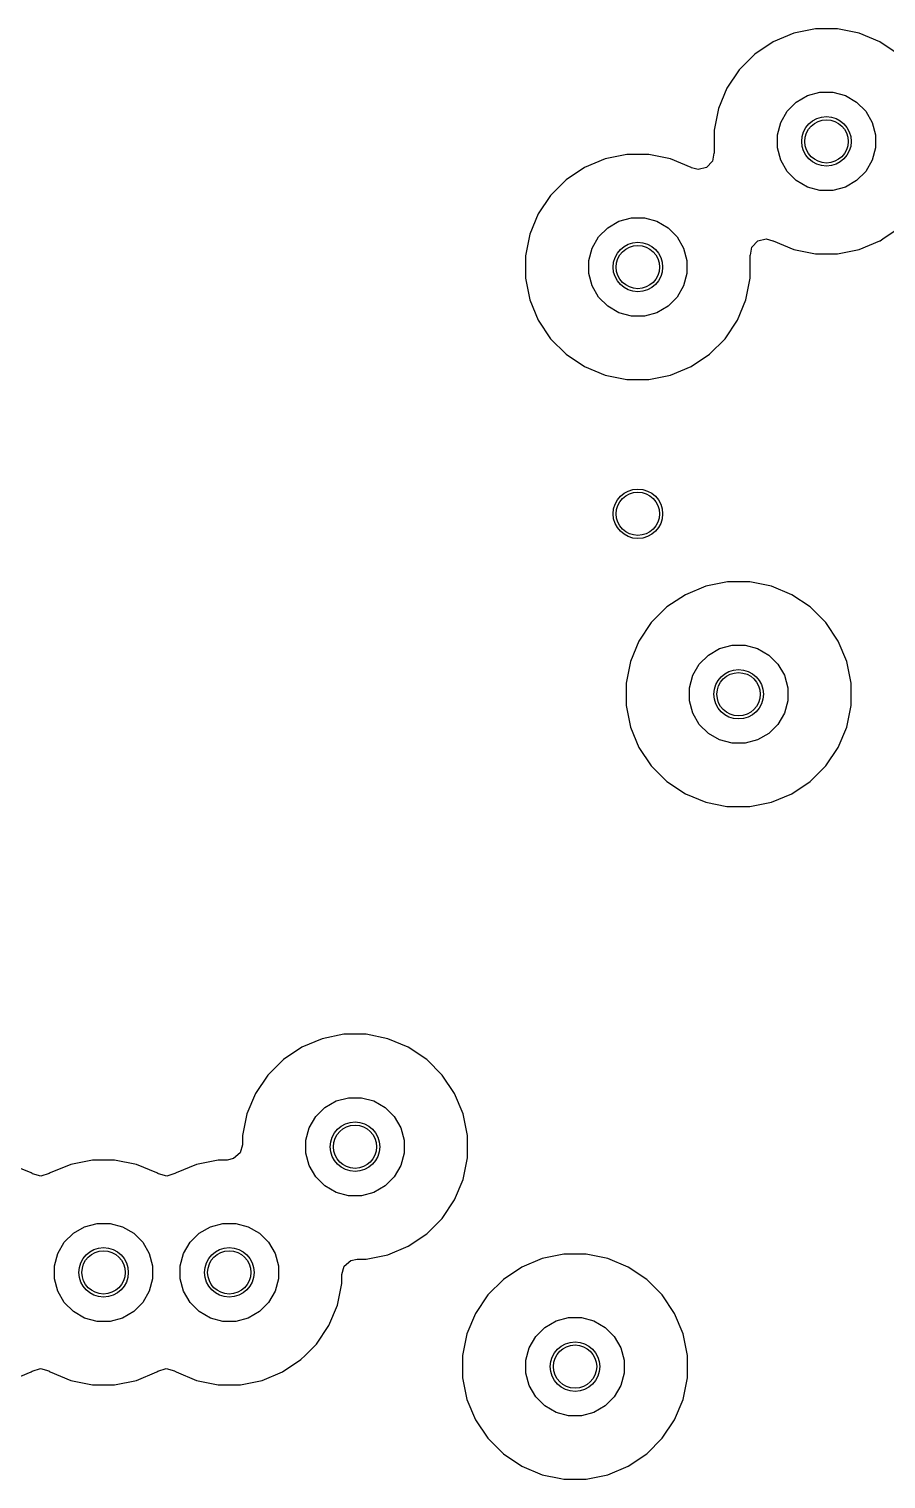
# Model space of a CAD drawing. Extents: x -2.18 to 1.8, y 0.44 to 2.81.
# Drawn here: x -1.7937 to -1.5211, y 1.9492 to 2.4108 of the extents above; entities that cross this region are included whole.
import ezdxf

# ---------------------------------------------------------------- set-up
doc = ezdxf.new("R2010")
doc.units = 0
doc.header["$MEASUREMENT"] = 0
doc.layers.add('BLACK', color=7, linetype='CONTINUOUS')

msp = doc.modelspace()

# ---------------------------------------------------------------- linework, layer by layer
at = {"layer": 'BLACK', "linetype": 'CONTINUOUS'}
for p, q in [((-1.55043, 2.40939), (-1.55694, 2.4067)), ((-1.54352, 2.41077), (-1.55043, 2.40939)), ((-1.55043, 2.40939), (-1.55043, 2.40939)), ((-1.53648, 2.41077), (-1.54352, 2.41077)), ((-1.54352, 2.41077), (-1.54352, 2.41077)), ((-1.52957, 2.40939), (-1.53648, 2.41077)), ((-1.53648, 2.41077), (-1.53648, 2.41077)), ((-1.52306, 2.4067), (-1.52957, 2.40939)), ((-1.52957, 2.40939), (-1.52957, 2.40939)), ((-1.55694, 2.4067), (-1.5628, 2.40278)), ((-1.55694, 2.4067), (-1.55694, 2.4067)), ((-1.5172, 2.40278), (-1.52306, 2.4067)), ((-1.52306, 2.4067), (-1.52306, 2.4067)), ((-1.5628, 2.40278), (-1.56778, 2.3978)), ((-1.5628, 2.40278), (-1.5628, 2.40278)), ((-1.56778, 2.3978), (-1.5717, 2.39194)), ((-1.56778, 2.3978), (-1.56778, 2.3978)), ((-1.5717, 2.39194), (-1.57439, 2.38543)), ((-1.5717, 2.39194), (-1.5717, 2.39194)), ((-1.55249, 2.38459), (-1.54959, 2.38749)), ((-1.54959, 2.38749), (-1.54603, 2.38955)), ((-1.54603, 2.38955), (-1.54206, 2.39061)), ((-1.54206, 2.39061), (-1.53794, 2.39061)), ((-1.53794, 2.39061), (-1.53397, 2.38955)), ((-1.53397, 2.38955), (-1.53041, 2.38749)), ((-1.53041, 2.38749), (-1.52751, 2.38459)), ((-1.57439, 2.38543), (-1.57577, 2.37852)), ((-1.57439, 2.38543), (-1.57439, 2.38543)), ((-1.55455, 2.38103), (-1.55249, 2.38459)), ((-1.52751, 2.38459), (-1.52545, 2.38103)), ((-1.57577, 2.37852), (-1.57577, 2.37148)), ((-1.55561, 2.37706), (-1.55455, 2.38103)), ((-1.55561, 2.37294), (-1.55561, 2.37706)), ((-1.52545, 2.38103), (-1.52439, 2.37706)), ((-1.52439, 2.37706), (-1.52439, 2.37294)), ((-1.55455, 2.36897), (-1.55561, 2.37294)), ((-1.52439, 2.37294), (-1.52545, 2.36897)), ((-1.61043, 2.36939), (-1.61694, 2.3667)), ((-1.60352, 2.37077), (-1.61043, 2.36939)), ((-1.61043, 2.36939), (-1.61043, 2.36939)), ((-1.59648, 2.37077), (-1.60352, 2.37077)), ((-1.60352, 2.37077), (-1.60352, 2.37077)), ((-1.58957, 2.36939), (-1.59648, 2.37077)), ((-1.59648, 2.37077), (-1.59648, 2.37077)), ((-1.58306, 2.3667), (-1.58957, 2.36939)), ((-1.58957, 2.36939), (-1.58957, 2.36939)), ((-1.57627, 2.3687), (-1.57817, 2.36671)), ((-1.57579, 2.37124), (-1.57627, 2.3687)), ((-1.57577, 2.37124), (-1.57579, 2.37124)), ((-1.57577, 2.37148), (-1.57576, 2.37141)), ((-1.57576, 2.37141), (-1.57577, 2.37137)), ((-1.57577, 2.37137), (-1.57577, 2.37124)), ((-1.55249, 2.36541), (-1.55455, 2.36897)), ((-1.52545, 2.36897), (-1.52751, 2.36541)), ((-1.61694, 2.3667), (-1.6228, 2.36278)), ((-1.61694, 2.3667), (-1.61694, 2.3667)), ((-1.58292, 2.36662), (-1.58306, 2.3667)), ((-1.58084, 2.36605), (-1.58292, 2.36662)), ((-1.57817, 2.36671), (-1.58084, 2.36605)), ((-1.54959, 2.36251), (-1.55249, 2.36541)), ((-1.52751, 2.36541), (-1.53041, 2.36251)), ((-1.6228, 2.36278), (-1.62778, 2.3578)), ((-1.6228, 2.36278), (-1.6228, 2.36278)), ((-1.54603, 2.36045), (-1.54959, 2.36251)), ((-1.54206, 2.35939), (-1.54603, 2.36045)), ((-1.53794, 2.35939), (-1.54206, 2.35939)), ((-1.53397, 2.36045), (-1.53794, 2.35939)), ((-1.53041, 2.36251), (-1.53397, 2.36045)), ((-1.62778, 2.3578), (-1.6317, 2.35194)), ((-1.62778, 2.3578), (-1.62778, 2.3578)), ((-1.6317, 2.35194), (-1.63439, 2.34543)), ((-1.6317, 2.35194), (-1.6317, 2.35194)), ((-1.60959, 2.34749), (-1.60603, 2.34955)), ((-1.60603, 2.34955), (-1.60206, 2.35061)), ((-1.60206, 2.35061), (-1.59794, 2.35061)), ((-1.59794, 2.35061), (-1.59397, 2.34955)), ((-1.59397, 2.34955), (-1.59041, 2.34749)), ((-1.63439, 2.34543), (-1.63577, 2.33852)), ((-1.63439, 2.34543), (-1.63439, 2.34543)), ((-1.61249, 2.34459), (-1.60959, 2.34749)), ((-1.59041, 2.34749), (-1.58751, 2.34459)), ((-1.5221, 2.34394), (-1.5172, 2.34722)), ((-1.61561, 2.33706), (-1.61455, 2.34103)), ((-1.61455, 2.34103), (-1.61249, 2.34459)), ((-1.58751, 2.34459), (-1.58545, 2.34103)), ((-1.58545, 2.34103), (-1.58439, 2.33706)), ((-1.56421, 2.33876), (-1.56373, 2.34129)), ((-1.56373, 2.34129), (-1.56183, 2.34329)), ((-1.56183, 2.34329), (-1.55916, 2.34395)), ((-1.55916, 2.34395), (-1.55708, 2.34338)), ((-1.55708, 2.34338), (-1.55694, 2.3433)), ((-1.55694, 2.3433), (-1.55043, 2.34061)), ((-1.55043, 2.34061), (-1.54352, 2.33923)), ((-1.5344, 2.33965), (-1.52957, 2.34061)), ((-1.52957, 2.34061), (-1.52306, 2.3433)), ((-1.52306, 2.3433), (-1.52295, 2.34338)), ((-1.52295, 2.34338), (-1.5221, 2.34394)), ((-1.63577, 2.33852), (-1.63577, 2.33148)), ((-1.61561, 2.33294), (-1.61561, 2.33706)), ((-1.58439, 2.33706), (-1.58439, 2.33294)), ((-1.56424, 2.33859), (-1.56423, 2.33863)), ((-1.56423, 2.33852), (-1.56424, 2.33859)), ((-1.56423, 2.33863), (-1.56423, 2.33876)), ((-1.56423, 2.33876), (-1.56421, 2.33876)), ((-1.56423, 2.33148), (-1.56423, 2.33852)), ((-1.56423, 2.33852), (-1.56423, 2.33852)), ((-1.54352, 2.33923), (-1.54352, 2.33923)), ((-1.54352, 2.33923), (-1.54352, 2.33923)), ((-1.54352, 2.33923), (-1.53648, 2.33923)), ((-1.53648, 2.33923), (-1.5344, 2.33965)), ((-1.53648, 2.33923), (-1.53648, 2.33923)), ((-1.63577, 2.33148), (-1.63439, 2.32457)), ((-1.61455, 2.32897), (-1.61561, 2.33294)), ((-1.58439, 2.33294), (-1.58545, 2.32897)), ((-1.56561, 2.32457), (-1.56423, 2.33148)), ((-1.61249, 2.32541), (-1.61455, 2.32897)), ((-1.58545, 2.32897), (-1.58751, 2.32541)), ((-1.63439, 2.32457), (-1.63439, 2.32457)), ((-1.63439, 2.32457), (-1.6317, 2.31806)), ((-1.60959, 2.32251), (-1.61249, 2.32541)), ((-1.60603, 2.32045), (-1.60959, 2.32251)), ((-1.59041, 2.32251), (-1.59397, 2.32045)), ((-1.58751, 2.32541), (-1.59041, 2.32251)), ((-1.5683, 2.31806), (-1.56561, 2.32457)), ((-1.6317, 2.31806), (-1.6317, 2.31806)), ((-1.6317, 2.31806), (-1.62778, 2.3122)), ((-1.60206, 2.31939), (-1.60603, 2.32045)), ((-1.59794, 2.31939), (-1.60206, 2.31939)), ((-1.59397, 2.32045), (-1.59794, 2.31939)), ((-1.57222, 2.3122), (-1.5683, 2.31806)), ((-1.62778, 2.3122), (-1.62778, 2.3122)), ((-1.62778, 2.3122), (-1.6228, 2.30722)), ((-1.5772, 2.30722), (-1.57222, 2.3122)), ((-1.6228, 2.30722), (-1.6228, 2.30722)), ((-1.6228, 2.30722), (-1.61694, 2.3033)), ((-1.61694, 2.3033), (-1.61694, 2.3033)), ((-1.61694, 2.3033), (-1.61694, 2.3033)), ((-1.61694, 2.3033), (-1.61043, 2.30061)), ((-1.58957, 2.30061), (-1.58306, 2.3033)), ((-1.58306, 2.3033), (-1.5772, 2.30722)), ((-1.61043, 2.30061), (-1.60352, 2.29923)), ((-1.60352, 2.29923), (-1.60352, 2.29923)), ((-1.60352, 2.29923), (-1.60352, 2.29923)), ((-1.60352, 2.29923), (-1.59648, 2.29923)), ((-1.59648, 2.29923), (-1.58957, 2.30061)), ((-1.59648, 2.29923), (-1.59648, 2.29923)), ((-1.57148, 2.23478), (-1.57839, 2.23341)), ((-1.56443, 2.23478), (-1.57148, 2.23478)), ((-1.57148, 2.23478), (-1.57148, 2.23478)), ((-1.55752, 2.23341), (-1.56443, 2.23478)), ((-1.56443, 2.23478), (-1.56443, 2.23478)), ((-1.5849, 2.23071), (-1.59075, 2.2268)), ((-1.58489, 2.23071), (-1.5849, 2.23071)), ((-1.57839, 2.23341), (-1.58489, 2.23071)), ((-1.57839, 2.23341), (-1.57839, 2.23341)), ((-1.55101, 2.23071), (-1.55752, 2.23341)), ((-1.55752, 2.23341), (-1.55752, 2.23341)), ((-1.54515, 2.2268), (-1.55101, 2.23071)), ((-1.55101, 2.23071), (-1.55101, 2.23071)), ((-1.59075, 2.2268), (-1.59574, 2.22182)), ((-1.59075, 2.2268), (-1.59075, 2.2268)), ((-1.54017, 2.22182), (-1.54515, 2.2268)), ((-1.54515, 2.2268), (-1.54515, 2.2268)), ((-1.59574, 2.22182), (-1.59965, 2.21596)), ((-1.59574, 2.22182), (-1.59574, 2.22182)), ((-1.53626, 2.21596), (-1.54017, 2.22182)), ((-1.54017, 2.22182), (-1.54017, 2.22182)), ((-1.59965, 2.21596), (-1.60235, 2.20945)), ((-1.59965, 2.21596), (-1.59965, 2.21596)), ((-1.53356, 2.20945), (-1.53626, 2.21596)), ((-1.53626, 2.21596), (-1.53626, 2.21596)), ((-1.53626, 2.21596), (-1.53626, 2.21596)), ((-1.58045, 2.2086), (-1.57754, 2.21151)), ((-1.57754, 2.21151), (-1.57398, 2.21357)), ((-1.57398, 2.21357), (-1.57001, 2.21463)), ((-1.57001, 2.21463), (-1.5659, 2.21463)), ((-1.5659, 2.21463), (-1.56193, 2.21357)), ((-1.56193, 2.21357), (-1.55837, 2.21151)), ((-1.55837, 2.21151), (-1.55546, 2.2086)), ((-1.60235, 2.20945), (-1.60372, 2.20254)), ((-1.60235, 2.20945), (-1.60235, 2.20945)), ((-1.5825, 2.20504), (-1.58045, 2.2086)), ((-1.55546, 2.2086), (-1.5534, 2.20504)), ((-1.53219, 2.20254), (-1.53356, 2.20945)), ((-1.60372, 2.20254), (-1.60372, 2.19549)), ((-1.58357, 2.20107), (-1.5825, 2.20504)), ((-1.5534, 2.20504), (-1.55234, 2.20107)), ((-1.53219, 2.19549), (-1.53219, 2.20254)), ((-1.58357, 2.19696), (-1.58357, 2.20107)), ((-1.5825, 2.19299), (-1.58357, 2.19696)), ((-1.55234, 2.19696), (-1.5534, 2.19299)), ((-1.55234, 2.20107), (-1.55234, 2.19696)), ((-1.60372, 2.19549), (-1.60235, 2.18858)), ((-1.58045, 2.18943), (-1.5825, 2.19299)), ((-1.5534, 2.19299), (-1.55546, 2.18943)), ((-1.53356, 2.18858), (-1.53219, 2.19549)), ((-1.60235, 2.18858), (-1.60235, 2.18858)), ((-1.60235, 2.18858), (-1.59965, 2.18207)), ((-1.57754, 2.18652), (-1.58045, 2.18943)), ((-1.55546, 2.18943), (-1.55837, 2.18652)), ((-1.53626, 2.18207), (-1.53356, 2.18858)), ((-1.57398, 2.18447), (-1.57754, 2.18652)), ((-1.57001, 2.1834), (-1.57398, 2.18447)), ((-1.5659, 2.1834), (-1.57001, 2.1834)), ((-1.56193, 2.18447), (-1.5659, 2.1834)), ((-1.55837, 2.18652), (-1.56193, 2.18447)), ((-1.59965, 2.18207), (-1.59965, 2.18207)), ((-1.59965, 2.18207), (-1.59574, 2.17622)), ((-1.54017, 2.17622), (-1.53626, 2.18207)), ((-1.59574, 2.17622), (-1.59574, 2.17622)), ((-1.59574, 2.17622), (-1.59075, 2.17123)), ((-1.54515, 2.17123), (-1.54017, 2.17622)), ((-1.59075, 2.17123), (-1.59075, 2.17123)), ((-1.59075, 2.17123), (-1.5849, 2.16732)), ((-1.55101, 2.16732), (-1.54515, 2.17123)), ((-1.5849, 2.16732), (-1.5849, 2.16732)), ((-1.5849, 2.16732), (-1.5849, 2.16732)), ((-1.5849, 2.16732), (-1.57839, 2.16462)), ((-1.57839, 2.16462), (-1.57175, 2.1633)), ((-1.56443, 2.16325), (-1.55752, 2.16462)), ((-1.55752, 2.16462), (-1.55101, 2.16732)), ((-1.57175, 2.1633), (-1.57148, 2.16325)), ((-1.57148, 2.16325), (-1.57148, 2.16325)), ((-1.57148, 2.16325), (-1.57148, 2.16325)), ((-1.57148, 2.16325), (-1.56443, 2.16325)), ((-1.56443, 2.16325), (-1.56443, 2.16325)), ((-1.69352, 2.09077), (-1.70043, 2.08939)), ((-1.68648, 2.09077), (-1.69352, 2.09077)), ((-1.69352, 2.09077), (-1.69352, 2.09077)), ((-1.67957, 2.08939), (-1.68648, 2.09077)), ((-1.68648, 2.09077), (-1.68648, 2.09077)), ((-1.70694, 2.0867), (-1.7128, 2.08278)), ((-1.70043, 2.08939), (-1.70694, 2.0867)), ((-1.70694, 2.0867), (-1.70694, 2.0867)), ((-1.70043, 2.08939), (-1.70043, 2.08939)), ((-1.67306, 2.0867), (-1.67957, 2.08939)), ((-1.67957, 2.08939), (-1.67957, 2.08939)), ((-1.6672, 2.08278), (-1.67306, 2.0867)), ((-1.67306, 2.0867), (-1.67306, 2.0867)), ((-1.7128, 2.08278), (-1.71778, 2.0778)), ((-1.7128, 2.08278), (-1.7128, 2.08278)), ((-1.66222, 2.0778), (-1.6672, 2.08278)), ((-1.6672, 2.08278), (-1.6672, 2.08278)), ((-1.71778, 2.0778), (-1.7217, 2.07194)), ((-1.71778, 2.0778), (-1.71778, 2.0778)), ((-1.6583, 2.07194), (-1.66222, 2.0778)), ((-1.66222, 2.0778), (-1.66222, 2.0778)), ((-1.7217, 2.07194), (-1.72439, 2.06543)), ((-1.7217, 2.07194), (-1.7217, 2.07194)), ((-1.69959, 2.06749), (-1.69603, 2.06955)), ((-1.69603, 2.06955), (-1.69206, 2.07061)), ((-1.69206, 2.07061), (-1.68794, 2.07061)), ((-1.68794, 2.07061), (-1.68397, 2.06955)), ((-1.68397, 2.06955), (-1.68041, 2.06749)), ((-1.65561, 2.06543), (-1.6583, 2.07194)), ((-1.6583, 2.07194), (-1.6583, 2.07194)), ((-1.6583, 2.07194), (-1.6583, 2.07194)), ((-1.72439, 2.06543), (-1.72577, 2.05852)), ((-1.72439, 2.06543), (-1.72439, 2.06543)), ((-1.70455, 2.06103), (-1.70249, 2.06459)), ((-1.70249, 2.06459), (-1.69959, 2.06749)), ((-1.68041, 2.06749), (-1.67751, 2.06459)), ((-1.67751, 2.06459), (-1.67545, 2.06103)), ((-1.65423, 2.05852), (-1.65561, 2.06543)), ((-1.72577, 2.05852), (-1.72577, 2.05565)), ((-1.70561, 2.05706), (-1.70455, 2.06103)), ((-1.67545, 2.06103), (-1.67439, 2.05706)), ((-1.65423, 2.05148), (-1.65423, 2.05852)), ((-1.72577, 2.05565), (-1.72654, 2.05301)), ((-1.70561, 2.05294), (-1.70561, 2.05706)), ((-1.67439, 2.05706), (-1.67439, 2.05294)), ((-1.79306, 2.0467), (-1.79957, 2.04939)), ((-1.78043, 2.04939), (-1.78694, 2.0467)), ((-1.77352, 2.05077), (-1.78043, 2.04939)), ((-1.78043, 2.04939), (-1.78043, 2.04939)), ((-1.76648, 2.05077), (-1.77352, 2.05077)), ((-1.77352, 2.05077), (-1.77352, 2.05077)), ((-1.75957, 2.04939), (-1.76648, 2.05077)), ((-1.76648, 2.05077), (-1.76648, 2.05077)), ((-1.75306, 2.0467), (-1.75957, 2.04939)), ((-1.75957, 2.04939), (-1.75957, 2.04939)), ((-1.74043, 2.04939), (-1.74694, 2.0467)), ((-1.73352, 2.05077), (-1.74043, 2.04939)), ((-1.74043, 2.04939), (-1.74043, 2.04939)), ((-1.73065, 2.05077), (-1.73352, 2.05077)), ((-1.72862, 2.05121), (-1.73065, 2.05077)), ((-1.72654, 2.05301), (-1.72862, 2.05121)), ((-1.70455, 2.04897), (-1.70561, 2.05294)), ((-1.67439, 2.05294), (-1.67545, 2.04897)), ((-1.65561, 2.04457), (-1.65423, 2.05148)), ((-1.79271, 2.04647), (-1.79306, 2.0467)), ((-1.79257, 2.04637), (-1.79271, 2.04647)), ((-1.78991, 2.04564), (-1.79257, 2.04637)), ((-1.78729, 2.04647), (-1.78991, 2.04564)), ((-1.78694, 2.0467), (-1.78729, 2.04647)), ((-1.75271, 2.04647), (-1.75306, 2.0467)), ((-1.75257, 2.04637), (-1.75271, 2.04647)), ((-1.74991, 2.04564), (-1.75257, 2.04637)), ((-1.74729, 2.04647), (-1.74991, 2.04564)), ((-1.74694, 2.0467), (-1.74729, 2.04647)), ((-1.70249, 2.04541), (-1.70455, 2.04897)), ((-1.69959, 2.04251), (-1.70249, 2.04541)), ((-1.67751, 2.04541), (-1.68041, 2.04251)), ((-1.67545, 2.04897), (-1.67751, 2.04541)), ((-1.69603, 2.04045), (-1.69959, 2.04251)), ((-1.69206, 2.03939), (-1.69603, 2.04045)), ((-1.68397, 2.04045), (-1.68794, 2.03939)), ((-1.68041, 2.04251), (-1.68397, 2.04045)), ((-1.6583, 2.03806), (-1.65561, 2.04457)), ((-1.68794, 2.03939), (-1.69206, 2.03939)), ((-1.66222, 2.0322), (-1.6583, 2.03806)), ((-1.6672, 2.02722), (-1.66222, 2.0322)), ((-1.78249, 2.02459), (-1.77959, 2.02749)), ((-1.77959, 2.02749), (-1.77603, 2.02955)), ((-1.77603, 2.02955), (-1.77206, 2.03061)), ((-1.77206, 2.03061), (-1.76794, 2.03061)), ((-1.76794, 2.03061), (-1.76397, 2.02955)), ((-1.76397, 2.02955), (-1.76041, 2.02749)), ((-1.76041, 2.02749), (-1.75751, 2.02459)), ((-1.74249, 2.02459), (-1.73959, 2.02749)), ((-1.73959, 2.02749), (-1.73603, 2.02955)), ((-1.73603, 2.02955), (-1.73206, 2.03061)), ((-1.73206, 2.03061), (-1.72794, 2.03061)), ((-1.72794, 2.03061), (-1.72397, 2.02955)), ((-1.72397, 2.02955), (-1.72041, 2.02749)), ((-1.72041, 2.02749), (-1.71751, 2.02459)), ((-1.67306, 2.0233), (-1.6672, 2.02722)), ((-1.78455, 2.02103), (-1.78249, 2.02459)), ((-1.75751, 2.02459), (-1.75545, 2.02103)), ((-1.74455, 2.02103), (-1.74249, 2.02459)), ((-1.71751, 2.02459), (-1.71545, 2.02103)), ((-1.67957, 2.02061), (-1.67306, 2.0233)), ((-1.78561, 2.01706), (-1.78455, 2.02103)), ((-1.78561, 2.01294), (-1.78561, 2.01706)), ((-1.75545, 2.02103), (-1.75439, 2.01706)), ((-1.75439, 2.01706), (-1.75439, 2.01294)), ((-1.74561, 2.01706), (-1.74455, 2.02103)), ((-1.74561, 2.01294), (-1.74561, 2.01706)), ((-1.71545, 2.02103), (-1.71439, 2.01706)), ((-1.71439, 2.01706), (-1.71439, 2.01294)), ((-1.69423, 2.01435), (-1.69346, 2.01699)), ((-1.69346, 2.01699), (-1.69138, 2.01879)), ((-1.69138, 2.01879), (-1.68935, 2.01923)), ((-1.68935, 2.01923), (-1.68648, 2.01923)), ((-1.68648, 2.01923), (-1.67957, 2.02061)), ((-1.68648, 2.01923), (-1.68648, 2.01923)), ((-1.63043, 2.01939), (-1.63694, 2.0167)), ((-1.62352, 2.02077), (-1.63043, 2.01939)), ((-1.63043, 2.01939), (-1.63043, 2.01939)), ((-1.61648, 2.02077), (-1.62352, 2.02077)), ((-1.62352, 2.02077), (-1.62352, 2.02077)), ((-1.60957, 2.01939), (-1.61648, 2.02077)), ((-1.61648, 2.02077), (-1.61648, 2.02077)), ((-1.60306, 2.0167), (-1.60957, 2.01939)), ((-1.60957, 2.01939), (-1.60957, 2.01939)), ((-1.78455, 2.00897), (-1.78561, 2.01294)), ((-1.75439, 2.01294), (-1.75545, 2.00897)), ((-1.74455, 2.00897), (-1.74561, 2.01294)), ((-1.71439, 2.01294), (-1.71545, 2.00897)), ((-1.69423, 2.01148), (-1.69423, 2.01435)), ((-1.6428, 2.01278), (-1.64778, 2.0078)), ((-1.63694, 2.0167), (-1.6428, 2.01278)), ((-1.6428, 2.01278), (-1.6428, 2.01278)), ((-1.63694, 2.0167), (-1.63694, 2.0167)), ((-1.5972, 2.01278), (-1.60306, 2.0167)), ((-1.60306, 2.0167), (-1.60306, 2.0167)), ((-1.59222, 2.0078), (-1.5972, 2.01278)), ((-1.5972, 2.01278), (-1.5972, 2.01278)), ((-1.78249, 2.00541), (-1.78455, 2.00897)), ((-1.75545, 2.00897), (-1.75751, 2.00541)), ((-1.74249, 2.00541), (-1.74455, 2.00897)), ((-1.71545, 2.00897), (-1.71751, 2.00541)), ((-1.69561, 2.00457), (-1.69423, 2.01148)), ((-1.64778, 2.0078), (-1.6517, 2.00194)), ((-1.64778, 2.0078), (-1.64778, 2.0078)), ((-1.5883, 2.00194), (-1.59222, 2.0078)), ((-1.59222, 2.0078), (-1.59222, 2.0078)), ((-1.77959, 2.00251), (-1.78249, 2.00541)), ((-1.75751, 2.00541), (-1.76041, 2.00251)), ((-1.73959, 2.00251), (-1.74249, 2.00541)), ((-1.71751, 2.00541), (-1.72041, 2.00251)), ((-1.6983, 1.99806), (-1.69561, 2.00457)), ((-1.77603, 2.00045), (-1.77959, 2.00251)), ((-1.77206, 1.99939), (-1.77603, 2.00045)), ((-1.76794, 1.99939), (-1.77206, 1.99939)), ((-1.76397, 2.00045), (-1.76794, 1.99939)), ((-1.76041, 2.00251), (-1.76397, 2.00045)), ((-1.73603, 2.00045), (-1.73959, 2.00251)), ((-1.73206, 1.99939), (-1.73603, 2.00045)), ((-1.72794, 1.99939), (-1.73206, 1.99939)), ((-1.72397, 2.00045), (-1.72794, 1.99939)), ((-1.72041, 2.00251), (-1.72397, 2.00045)), ((-1.6517, 2.00194), (-1.65439, 1.99543)), ((-1.6517, 2.00194), (-1.6517, 2.00194)), ((-1.62959, 1.99749), (-1.62603, 1.99955)), ((-1.62603, 1.99955), (-1.62206, 2.00061)), ((-1.62206, 2.00061), (-1.61794, 2.00061)), ((-1.61794, 2.00061), (-1.61397, 1.99955)), ((-1.61397, 1.99955), (-1.61041, 1.99749)), ((-1.58561, 1.99543), (-1.5883, 2.00194)), ((-1.5883, 2.00194), (-1.5883, 2.00194)), ((-1.5883, 2.00194), (-1.5883, 2.00194)), ((-1.70222, 1.9922), (-1.6983, 1.99806)), ((-1.65439, 1.99543), (-1.65577, 1.98852)), ((-1.65439, 1.99543), (-1.65439, 1.99543)), ((-1.63455, 1.99103), (-1.63249, 1.99459)), ((-1.63249, 1.99459), (-1.62959, 1.99749)), ((-1.61041, 1.99749), (-1.60751, 1.99459)), ((-1.60751, 1.99459), (-1.60545, 1.99103)), ((-1.58423, 1.98852), (-1.58561, 1.99543)), ((-1.70589, 1.98852), (-1.70222, 1.9922)), ((-1.63561, 1.98706), (-1.63455, 1.99103)), ((-1.60545, 1.99103), (-1.60439, 1.98706)), ((-1.71306, 1.9833), (-1.7072, 1.98722)), ((-1.7072, 1.98722), (-1.70589, 1.98852)), ((-1.65577, 1.98852), (-1.65577, 1.98148)), ((-1.63561, 1.98294), (-1.63561, 1.98706)), ((-1.60439, 1.98706), (-1.60439, 1.98294)), ((-1.58423, 1.98148), (-1.58423, 1.98852)), ((-1.79957, 1.98061), (-1.79306, 1.9833)), ((-1.79306, 1.9833), (-1.79271, 1.98353)), ((-1.79271, 1.98353), (-1.79009, 1.98436)), ((-1.79009, 1.98436), (-1.78743, 1.98363)), ((-1.78743, 1.98363), (-1.78729, 1.98354)), ((-1.78729, 1.98354), (-1.78694, 1.9833)), ((-1.78694, 1.9833), (-1.78043, 1.98061)), ((-1.78043, 1.98061), (-1.77352, 1.97923)), ((-1.76648, 1.97923), (-1.75957, 1.98061)), ((-1.75957, 1.98061), (-1.75306, 1.9833)), ((-1.75306, 1.9833), (-1.75271, 1.98353)), ((-1.75271, 1.98353), (-1.75009, 1.98436)), ((-1.75009, 1.98436), (-1.74743, 1.98363)), ((-1.74743, 1.98363), (-1.74729, 1.98354)), ((-1.74729, 1.98354), (-1.74694, 1.9833)), ((-1.74694, 1.9833), (-1.74043, 1.98061)), ((-1.74043, 1.98061), (-1.73352, 1.97923)), ((-1.72648, 1.97923), (-1.71957, 1.98061)), ((-1.71957, 1.98061), (-1.71306, 1.9833)), ((-1.65577, 1.98148), (-1.65439, 1.97457)), ((-1.63455, 1.97897), (-1.63561, 1.98294)), ((-1.60439, 1.98294), (-1.60545, 1.97897)), ((-1.58561, 1.97457), (-1.58423, 1.98148)), ((-1.77352, 1.97923), (-1.77352, 1.97923)), ((-1.77352, 1.97923), (-1.77352, 1.97923)), ((-1.77352, 1.97923), (-1.76648, 1.97923)), ((-1.76648, 1.97923), (-1.76648, 1.97923)), ((-1.73352, 1.97923), (-1.73352, 1.97923)), ((-1.73352, 1.97923), (-1.73352, 1.97923)), ((-1.73352, 1.97923), (-1.72648, 1.97923)), ((-1.72648, 1.97923), (-1.72648, 1.97923)), ((-1.63249, 1.97541), (-1.63455, 1.97897)), ((-1.62959, 1.97251), (-1.63249, 1.97541)), ((-1.60751, 1.97541), (-1.61041, 1.97251)), ((-1.60545, 1.97897), (-1.60751, 1.97541)), ((-1.65439, 1.97457), (-1.65439, 1.97457)), ((-1.65439, 1.97457), (-1.6517, 1.96806)), ((-1.62603, 1.97045), (-1.62959, 1.97251)), ((-1.61041, 1.97251), (-1.61397, 1.97045)), ((-1.5883, 1.96806), (-1.58561, 1.97457)), ((-1.6517, 1.96806), (-1.6517, 1.96806)), ((-1.6517, 1.96806), (-1.64778, 1.9622)), ((-1.62206, 1.96939), (-1.62603, 1.97045)), ((-1.61794, 1.96939), (-1.62206, 1.96939)), ((-1.61397, 1.97045), (-1.61794, 1.96939)), ((-1.59222, 1.9622), (-1.5883, 1.96806)), ((-1.64778, 1.9622), (-1.64778, 1.9622)), ((-1.64778, 1.9622), (-1.6428, 1.95722)), ((-1.5972, 1.95722), (-1.59222, 1.9622)), ((-1.6428, 1.95722), (-1.6428, 1.95722)), ((-1.6428, 1.95722), (-1.63694, 1.9533)), ((-1.60306, 1.9533), (-1.5972, 1.95722)), ((-1.63694, 1.9533), (-1.63694, 1.9533)), ((-1.63694, 1.9533), (-1.63694, 1.9533)), ((-1.63694, 1.9533), (-1.63043, 1.95061)), ((-1.60957, 1.95061), (-1.60306, 1.9533)), ((-1.63043, 1.95061), (-1.62449, 1.94943)), ((-1.62449, 1.94943), (-1.62352, 1.94923)), ((-1.62352, 1.94923), (-1.62352, 1.94923)), ((-1.62352, 1.94923), (-1.62352, 1.94923)), ((-1.62352, 1.94923), (-1.61648, 1.94923)), ((-1.61648, 1.94923), (-1.60957, 1.95061)), ((-1.61648, 1.94923), (-1.61648, 1.94923))]:
    msp.add_line(p, q, dxfattribs=at)
at = {"layer": 'BLACK'}
for centre in [(-1.54, 2.375), (-1.6, 2.335), (-1.6, 2.25646), (-1.56795, 2.19902), (-1.69, 2.055), (-1.77, 2.015), (-1.73, 2.015), (-1.62, 1.985)]:
    msp.add_circle(centre, 0.00787, dxfattribs=at)
at = {"layer": 'WHITE'}
for centre in [(-1.54, 2.375), (-1.6, 2.335), (-1.6, 2.25646), (-1.56795, 2.19902), (-1.69, 2.055), (-1.77, 2.015), (-1.73, 2.015), (-1.62, 1.985)]:
    msp.add_circle(centre, 0.00689, dxfattribs=at)

doc.saveas('drawing.dxf')
